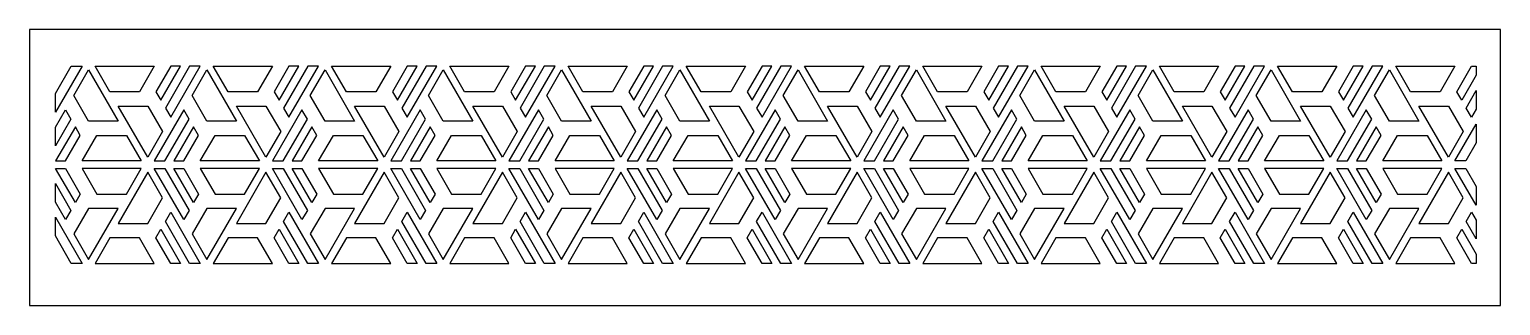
# Model space of a CAD drawing. Header units: millimetres. Extents: x 148 to 1052, y 65 to 235.
import ezdxf

# ---------------------------------------------------------------- set-up
doc = ezdxf.new("R2010")
doc.units = ezdxf.units.MM
doc.layers.get('0').update_dxf_attribs({"linetype": 'CONTINUOUS'})

msp = doc.modelspace()

# ---------------------------------------------------------------- linework, layer by layer
at = {"color": 7}
for points in [[(147.5, 65), (1052.5, 65), (1052.5, 235), (147.5, 235), (147.5, 65)], [(173.259782, 212.390599), (179.873067, 212.390599), (163.5, 184.031615), (163.5, 195.486161), (173.259782, 212.390599)], [(183.873067, 210.081198), (202.0596, 178.581198), (183.873067, 178.581198), (174.7798, 194.331198), (183.873067, 210.081198)], [(187.873067, 212.390599), (224.246134, 212.390599), (215.152867, 196.640599), (196.966334, 196.640599), (187.873067, 212.390599)], [(240.494845, 212.390599), (234.432667, 212.390599), (225.339401, 196.640599), (228.37049, 191.390599), (240.494845, 212.390599)], [(231.126025, 186.617872), (234.432667, 180.890599), (252.619201, 212.390599), (246.005916, 212.390599), (231.126025, 186.617872)], [(256.619201, 210.081198), (274.805734, 178.581198), (256.619201, 178.581198), (247.525934, 194.331198), (256.619201, 210.081198)], [(260.619201, 212.390599), (296.992268, 212.390599), (287.899001, 196.640599), (269.712468, 196.640599), (260.619201, 212.390599)], [(313.240979, 212.390599), (307.178801, 212.390599), (298.085535, 196.640599), (301.116623, 191.390599), (313.240979, 212.390599)], [(303.872159, 186.617872), (307.178801, 180.890599), (325.365335, 212.390599), (318.75205, 212.390599), (303.872159, 186.617872)], [(329.365335, 210.081198), (347.551868, 178.581198), (329.365335, 178.581198), (320.272068, 194.331198), (329.365335, 210.081198)], [(333.365335, 212.390599), (369.738402, 212.390599), (360.645135, 196.640599), (342.458602, 196.640599), (333.365335, 212.390599)], [(385.987113, 212.390599), (379.924935, 212.390599), (370.831668, 196.640599), (373.862757, 191.390599), (385.987113, 212.390599)], [(376.618293, 186.617872), (379.924935, 180.890599), (398.111469, 212.390599), (391.498184, 212.390599), (376.618293, 186.617872)], [(402.111469, 210.081198), (420.298002, 178.581198), (402.111469, 178.581198), (393.018202, 194.331198), (402.111469, 210.081198)], [(406.111469, 212.390599), (442.484536, 212.390599), (433.391269, 196.640599), (415.204735, 196.640599), (406.111469, 212.390599)], [(458.733247, 212.390599), (452.671069, 212.390599), (443.577802, 196.640599), (446.608891, 191.390599), (458.733247, 212.390599)], [(449.364427, 186.617872), (452.671069, 180.890599), (470.857603, 212.390599), (464.244318, 212.390599), (449.364427, 186.617872)], [(474.857603, 210.081198), (493.044136, 178.581198), (474.857603, 178.581198), (465.764336, 194.331198), (474.857603, 210.081198)], [(478.857603, 212.390599), (515.23067, 212.390599), (506.137403, 196.640599), (487.950869, 196.640599), (478.857603, 212.390599)], [(531.479381, 212.390599), (525.417203, 212.390599), (516.323936, 196.640599), (519.355025, 191.390599), (531.479381, 212.390599)], [(522.110561, 186.617872), (525.417203, 180.890599), (543.603737, 212.390599), (536.990452, 212.390599), (522.110561, 186.617872)], [(547.603737, 210.081198), (565.79027, 178.581198), (547.603737, 178.581198), (538.51047, 194.331198), (547.603737, 210.081198)], [(551.603737, 212.390599), (587.976804, 212.390599), (578.883537, 196.640599), (560.697003, 196.640599), (551.603737, 212.390599)], [(604.225515, 212.390599), (598.163337, 212.390599), (589.07007, 196.640599), (592.101159, 191.390599), (604.225515, 212.390599)], [(594.856695, 186.617872), (598.163337, 180.890599), (616.34987, 212.390599), (609.736586, 212.390599), (594.856695, 186.617872)], [(620.34987, 210.081198), (638.536404, 178.581198), (620.34987, 178.581198), (611.256604, 194.331198), (620.34987, 210.081198)], [(624.34987, 212.390599), (660.722937, 212.390599), (651.629671, 196.640599), (633.443137, 196.640599), (624.34987, 212.390599)], [(676.971649, 212.390599), (670.909471, 212.390599), (661.816204, 196.640599), (664.847293, 191.390599), (676.971649, 212.390599)], [(667.602828, 186.617872), (670.909471, 180.890599), (689.096004, 212.390599), (682.482719, 212.390599), (667.602828, 186.617872)], [(693.096004, 210.081198), (711.282538, 178.581198), (693.096004, 178.581198), (684.002738, 194.331198), (693.096004, 210.081198)], [(697.096004, 212.390599), (733.469071, 212.390599), (724.375805, 196.640599), (706.189271, 196.640599), (697.096004, 212.390599)], [(749.717783, 212.390599), (743.655605, 212.390599), (734.562338, 196.640599), (737.593427, 191.390599), (749.717783, 212.390599)], [(740.348962, 186.617872), (743.655605, 180.890599), (761.842138, 212.390599), (755.228853, 212.390599), (740.348962, 186.617872)], [(765.842138, 210.081198), (784.028672, 178.581198), (765.842138, 178.581198), (756.748872, 194.331198), (765.842138, 210.081198)], [(769.842138, 212.390599), (806.215205, 212.390599), (797.121939, 196.640599), (778.935405, 196.640599), (769.842138, 212.390599)], [(822.463917, 212.390599), (816.401739, 212.390599), (807.308472, 196.640599), (810.339561, 191.390599), (822.463917, 212.390599)], [(813.095096, 186.617872), (816.401739, 180.890599), (834.588272, 212.390599), (827.974987, 212.390599), (813.095096, 186.617872)], [(838.588272, 210.081198), (856.774806, 178.581198), (838.588272, 178.581198), (829.495005, 194.331198), (838.588272, 210.081198)], [(842.588272, 212.390599), (878.961339, 212.390599), (869.868072, 196.640599), (851.681539, 196.640599), (842.588272, 212.390599)], [(895.21005, 212.390599), (889.147873, 212.390599), (880.054606, 196.640599), (883.085695, 191.390599), (895.21005, 212.390599)], [(885.84123, 186.617872), (889.147873, 180.890599), (907.334406, 212.390599), (900.721121, 212.390599), (885.84123, 186.617872)], [(911.334406, 210.081198), (929.52094, 178.581198), (911.334406, 178.581198), (902.241139, 194.331198), (911.334406, 210.081198)], [(915.334406, 212.390599), (951.707473, 212.390599), (942.614206, 196.640599), (924.427673, 196.640599), (915.334406, 212.390599)], [(967.956184, 212.390599), (961.894007, 212.390599), (952.80074, 196.640599), (955.831829, 191.390599), (967.956184, 212.390599)], [(958.587364, 186.617872), (961.894007, 180.890599), (980.08054, 212.390599), (973.467255, 212.390599), (958.587364, 186.617872)], [(984.08054, 210.081198), (1002.267074, 178.581198), (984.08054, 178.581198), (974.987273, 194.331198), (984.08054, 210.081198)], [(988.08054, 212.390599), (1024.453607, 212.390599), (1015.36034, 196.640599), (997.173807, 196.640599), (988.08054, 212.390599)], [(1028.577963, 191.390599), (1025.546874, 196.640599), (1034.64014, 212.390599), (1037.5, 212.390599), (1037.5, 206.844021), (1028.577963, 191.390599)], [(1034.64014, 180.890599), (1031.333498, 186.617872), (1037.5, 197.298566), (1037.5, 185.844021), (1034.64014, 180.890599)], [(169.686533, 185.509401), (172.993176, 179.782128), (163.5, 163.339465), (163.5, 174.794011), (169.686533, 185.509401)], [(220.246134, 156.318802), (202.0596, 187.818802), (220.246134, 187.818802), (229.339401, 172.068802), (220.246134, 156.318802)], [(245.73931, 179.782128), (242.432667, 185.509401), (224.246134, 154.009401), (230.859419, 154.009401), (245.73931, 179.782128)], [(292.992268, 156.318802), (274.805734, 187.818802), (292.992268, 187.818802), (302.085535, 172.068802), (292.992268, 156.318802)], [(318.485444, 179.782128), (315.178801, 185.509401), (296.992268, 154.009401), (303.605553, 154.009401), (318.485444, 179.782128)], [(365.738402, 156.318802), (347.551868, 187.818802), (365.738402, 187.818802), (374.831668, 172.068802), (365.738402, 156.318802)], [(391.231578, 179.782128), (387.924935, 185.509401), (369.738402, 154.009401), (376.351687, 154.009401), (391.231578, 179.782128)], [(438.484536, 156.318802), (420.298002, 187.818802), (438.484536, 187.818802), (447.577802, 172.068802), (438.484536, 156.318802)], [(463.977712, 179.782128), (460.671069, 185.509401), (442.484536, 154.009401), (449.097821, 154.009401), (463.977712, 179.782128)], [(511.23067, 156.318802), (493.044136, 187.818802), (511.23067, 187.818802), (520.323936, 172.068802), (511.23067, 156.318802)], [(536.723846, 179.782128), (533.417203, 185.509401), (515.23067, 154.009401), (521.843954, 154.009401), (536.723846, 179.782128)], [(583.976804, 156.318802), (565.79027, 187.818802), (583.976804, 187.818802), (593.07007, 172.068802), (583.976804, 156.318802)], [(609.469979, 179.782128), (606.163337, 185.509401), (587.976804, 154.009401), (594.590088, 154.009401), (609.469979, 179.782128)], [(656.722937, 156.318802), (638.536404, 187.818802), (656.722937, 187.818802), (665.816204, 172.068802), (656.722937, 156.318802)], [(682.216113, 179.782128), (678.909471, 185.509401), (660.722937, 154.009401), (667.336222, 154.009401), (682.216113, 179.782128)], [(729.469071, 156.318802), (711.282538, 187.818802), (729.469071, 187.818802), (738.562338, 172.068802), (729.469071, 156.318802)], [(754.962247, 179.782128), (751.655605, 185.509401), (733.469071, 154.009401), (740.082356, 154.009401), (754.962247, 179.782128)], [(802.215205, 156.318802), (784.028672, 187.818802), (802.215205, 187.818802), (811.308472, 172.068802), (802.215205, 156.318802)], [(827.708381, 179.782128), (824.401739, 185.509401), (806.215205, 154.009401), (812.82849, 154.009401), (827.708381, 179.782128)], [(874.961339, 156.318802), (856.774806, 187.818802), (874.961339, 187.818802), (884.054606, 172.068802), (874.961339, 156.318802)], [(900.454515, 179.782128), (897.147873, 185.509401), (878.961339, 154.009401), (885.574624, 154.009401), (900.454515, 179.782128)], [(947.707473, 156.318802), (929.52094, 187.818802), (947.707473, 187.818802), (956.80074, 172.068802), (947.707473, 156.318802)], [(973.200649, 179.782128), (969.894007, 185.509401), (951.707473, 154.009401), (958.320758, 154.009401), (973.200649, 179.782128)], [(1020.453607, 156.318802), (1002.267074, 187.818802), (1020.453607, 187.818802), (1029.546874, 172.068802), (1020.453607, 156.318802)], [(163.624356, 154.009401), (169.686533, 154.009401), (178.7798, 169.759401), (175.748711, 175.009401), (163.624356, 154.009401)], [(236.37049, 154.009401), (242.432667, 154.009401), (251.525934, 169.759401), (248.494845, 175.009401), (236.37049, 154.009401)], [(309.116623, 154.009401), (315.178801, 154.009401), (324.272068, 169.759401), (321.240979, 175.009401), (309.116623, 154.009401)], [(381.862757, 154.009401), (387.924935, 154.009401), (397.018202, 169.759401), (393.987113, 175.009401), (381.862757, 154.009401)], [(454.608891, 154.009401), (460.671069, 154.009401), (469.764336, 169.759401), (466.733247, 175.009401), (454.608891, 154.009401)], [(527.355025, 154.009401), (533.417203, 154.009401), (542.51047, 169.759401), (539.479381, 175.009401), (527.355025, 154.009401)], [(600.101159, 154.009401), (606.163337, 154.009401), (615.256604, 169.759401), (612.225515, 175.009401), (600.101159, 154.009401)], [(672.847293, 154.009401), (678.909471, 154.009401), (688.002738, 169.759401), (684.971649, 175.009401), (672.847293, 154.009401)], [(745.593427, 154.009401), (751.655605, 154.009401), (760.748872, 169.759401), (757.717783, 175.009401), (745.593427, 154.009401)], [(818.339561, 154.009401), (824.401739, 154.009401), (833.495005, 169.759401), (830.463917, 175.009401), (818.339561, 154.009401)], [(891.085695, 154.009401), (897.147873, 154.009401), (906.241139, 169.759401), (903.21005, 175.009401), (891.085695, 154.009401)], [(963.831829, 154.009401), (969.894007, 154.009401), (978.987273, 169.759401), (975.956184, 175.009401), (963.831829, 154.009401)], [(1031.066892, 154.009401), (1024.453607, 154.009401), (1037.5, 176.606417), (1037.5, 165.151871), (1031.066892, 154.009401)], [(216.246134, 154.009401), (179.873067, 154.009401), (188.966334, 169.759401), (207.152867, 169.759401), (216.246134, 154.009401)], [(288.992268, 154.009401), (252.619201, 154.009401), (261.712468, 169.759401), (279.899001, 169.759401), (288.992268, 154.009401)], [(361.738402, 154.009401), (325.365335, 154.009401), (334.458602, 169.759401), (352.645135, 169.759401), (361.738402, 154.009401)], [(434.484536, 154.009401), (398.111469, 154.009401), (407.204735, 169.759401), (425.391269, 169.759401), (434.484536, 154.009401)], [(507.23067, 154.009401), (470.857603, 154.009401), (479.950869, 169.759401), (498.137403, 169.759401), (507.23067, 154.009401)], [(579.976804, 154.009401), (543.603737, 154.009401), (552.697003, 169.759401), (570.883537, 169.759401), (579.976804, 154.009401)], [(652.722937, 154.009401), (616.34987, 154.009401), (625.443137, 169.759401), (643.629671, 169.759401), (652.722937, 154.009401)], [(725.469071, 154.009401), (689.096004, 154.009401), (698.189271, 169.759401), (716.375805, 169.759401), (725.469071, 154.009401)], [(798.215205, 154.009401), (761.842138, 154.009401), (770.935405, 169.759401), (789.121939, 169.759401), (798.215205, 154.009401)], [(870.961339, 154.009401), (834.588272, 154.009401), (843.681539, 169.759401), (861.868072, 169.759401), (870.961339, 154.009401)], [(943.707473, 154.009401), (907.334406, 154.009401), (916.427673, 169.759401), (934.614206, 169.759401), (943.707473, 154.009401)], [(1016.453607, 154.009401), (980.08054, 154.009401), (989.173807, 169.759401), (1007.36034, 169.759401), (1016.453607, 154.009401)], [(163.624356, 149.390599), (169.686533, 149.390599), (178.7798, 133.640599), (175.748711, 128.390599), (163.624356, 149.390599)], [(216.246134, 149.390599), (179.873067, 149.390599), (188.966334, 133.640599), (207.152867, 133.640599), (216.246134, 149.390599)], [(220.246134, 147.081198), (202.0596, 115.581198), (220.246134, 115.581198), (229.339401, 131.331198), (220.246134, 147.081198)], [(245.73931, 123.617872), (242.432667, 117.890599), (224.246134, 149.390599), (230.859419, 149.390599), (245.73931, 123.617872)], [(236.37049, 149.390599), (242.432667, 149.390599), (251.525934, 133.640599), (248.494845, 128.390599), (236.37049, 149.390599)], [(288.992268, 149.390599), (252.619201, 149.390599), (261.712468, 133.640599), (279.899001, 133.640599), (288.992268, 149.390599)], [(292.992268, 147.081198), (274.805734, 115.581198), (292.992268, 115.581198), (302.085535, 131.331198), (292.992268, 147.081198)], [(318.485444, 123.617872), (315.178801, 117.890599), (296.992268, 149.390599), (303.605553, 149.390599), (318.485444, 123.617872)], [(309.116623, 149.390599), (315.178801, 149.390599), (324.272068, 133.640599), (321.240979, 128.390599), (309.116623, 149.390599)], [(361.738402, 149.390599), (325.365335, 149.390599), (334.458602, 133.640599), (352.645135, 133.640599), (361.738402, 149.390599)], [(365.738402, 147.081198), (347.551868, 115.581198), (365.738402, 115.581198), (374.831668, 131.331198), (365.738402, 147.081198)], [(391.231578, 123.617872), (387.924935, 117.890599), (369.738402, 149.390599), (376.351687, 149.390599), (391.231578, 123.617872)], [(381.862757, 149.390599), (387.924935, 149.390599), (397.018202, 133.640599), (393.987113, 128.390599), (381.862757, 149.390599)], [(434.484536, 149.390599), (398.111469, 149.390599), (407.204735, 133.640599), (425.391269, 133.640599), (434.484536, 149.390599)], [(438.484536, 147.081198), (420.298002, 115.581198), (438.484536, 115.581198), (447.577802, 131.331198), (438.484536, 147.081198)], [(463.977712, 123.617872), (460.671069, 117.890599), (442.484536, 149.390599), (449.097821, 149.390599), (463.977712, 123.617872)], [(454.608891, 149.390599), (460.671069, 149.390599), (469.764336, 133.640599), (466.733247, 128.390599), (454.608891, 149.390599)], [(507.23067, 149.390599), (470.857603, 149.390599), (479.950869, 133.640599), (498.137403, 133.640599), (507.23067, 149.390599)], [(511.23067, 147.081198), (493.044136, 115.581198), (511.23067, 115.581198), (520.323936, 131.331198), (511.23067, 147.081198)], [(536.723846, 123.617872), (533.417203, 117.890599), (515.23067, 149.390599), (521.843954, 149.390599), (536.723846, 123.617872)], [(527.355025, 149.390599), (533.417203, 149.390599), (542.51047, 133.640599), (539.479381, 128.390599), (527.355025, 149.390599)], [(579.976804, 149.390599), (543.603737, 149.390599), (552.697003, 133.640599), (570.883537, 133.640599), (579.976804, 149.390599)], [(583.976804, 147.081198), (565.79027, 115.581198), (583.976804, 115.581198), (593.07007, 131.331198), (583.976804, 147.081198)], [(609.469979, 123.617872), (606.163337, 117.890599), (587.976804, 149.390599), (594.590088, 149.390599), (609.469979, 123.617872)], [(600.101159, 149.390599), (606.163337, 149.390599), (615.256604, 133.640599), (612.225515, 128.390599), (600.101159, 149.390599)], [(652.722937, 149.390599), (616.34987, 149.390599), (625.443137, 133.640599), (643.629671, 133.640599), (652.722937, 149.390599)], [(656.722937, 147.081198), (638.536404, 115.581198), (656.722937, 115.581198), (665.816204, 131.331198), (656.722937, 147.081198)], [(682.216113, 123.617872), (678.909471, 117.890599), (660.722937, 149.390599), (667.336222, 149.390599), (682.216113, 123.617872)], [(672.847293, 149.390599), (678.909471, 149.390599), (688.002738, 133.640599), (684.971649, 128.390599), (672.847293, 149.390599)], [(725.469071, 149.390599), (689.096004, 149.390599), (698.189271, 133.640599), (716.375805, 133.640599), (725.469071, 149.390599)], [(729.469071, 147.081198), (711.282538, 115.581198), (729.469071, 115.581198), (738.562338, 131.331198), (729.469071, 147.081198)], [(754.962247, 123.617872), (751.655605, 117.890599), (733.469071, 149.390599), (740.082356, 149.390599), (754.962247, 123.617872)], [(745.593427, 149.390599), (751.655605, 149.390599), (760.748872, 133.640599), (757.717783, 128.390599), (745.593427, 149.390599)], [(798.215205, 149.390599), (761.842138, 149.390599), (770.935405, 133.640599), (789.121939, 133.640599), (798.215205, 149.390599)], [(802.215205, 147.081198), (784.028672, 115.581198), (802.215205, 115.581198), (811.308472, 131.331198), (802.215205, 147.081198)], [(827.708381, 123.617872), (824.401739, 117.890599), (806.215205, 149.390599), (812.82849, 149.390599), (827.708381, 123.617872)], [(818.339561, 149.390599), (824.401739, 149.390599), (833.495005, 133.640599), (830.463917, 128.390599), (818.339561, 149.390599)], [(870.961339, 149.390599), (834.588272, 149.390599), (843.681539, 133.640599), (861.868072, 133.640599), (870.961339, 149.390599)], [(874.961339, 147.081198), (856.774806, 115.581198), (874.961339, 115.581198), (884.054606, 131.331198), (874.961339, 147.081198)], [(900.454515, 123.617872), (897.147873, 117.890599), (878.961339, 149.390599), (885.574624, 149.390599), (900.454515, 123.617872)], [(891.085695, 149.390599), (897.147873, 149.390599), (906.241139, 133.640599), (903.21005, 128.390599), (891.085695, 149.390599)], [(943.707473, 149.390599), (907.334406, 149.390599), (916.427673, 133.640599), (934.614206, 133.640599), (943.707473, 149.390599)], [(947.707473, 147.081198), (929.52094, 115.581198), (947.707473, 115.581198), (956.80074, 131.331198), (947.707473, 147.081198)], [(973.200649, 123.617872), (969.894007, 117.890599), (951.707473, 149.390599), (958.320758, 149.390599), (973.200649, 123.617872)], [(963.831829, 149.390599), (969.894007, 149.390599), (978.987273, 133.640599), (975.956184, 128.390599), (963.831829, 149.390599)], [(1016.453607, 149.390599), (980.08054, 149.390599), (989.173807, 133.640599), (1007.36034, 133.640599), (1016.453607, 149.390599)], [(1020.453607, 147.081198), (1002.267074, 115.581198), (1020.453607, 115.581198), (1029.546874, 131.331198), (1020.453607, 147.081198)], [(1024.453607, 149.390599), (1031.066892, 149.390599), (1037.5, 138.248129), (1037.5, 126.793583), (1024.453607, 149.390599)], [(169.686533, 117.890599), (163.5, 128.605989), (163.5, 140.060535), (172.993176, 123.617872), (169.686533, 117.890599)], [(179.873067, 91.009401), (173.259782, 91.009401), (163.5, 107.913839), (163.5, 119.368385), (179.873067, 91.009401)], [(183.873067, 93.318802), (202.0596, 124.818802), (183.873067, 124.818802), (174.7798, 109.068802), (183.873067, 93.318802)], [(231.126025, 116.782128), (234.432667, 122.509401), (252.619201, 91.009401), (246.005916, 91.009401), (231.126025, 116.782128)], [(256.619201, 93.318802), (274.805734, 124.818802), (256.619201, 124.818802), (247.525934, 109.068802), (256.619201, 93.318802)], [(303.872159, 116.782128), (307.178801, 122.509401), (325.365335, 91.009401), (318.75205, 91.009401), (303.872159, 116.782128)], [(329.365335, 93.318802), (347.551868, 124.818802), (329.365335, 124.818802), (320.272068, 109.068802), (329.365335, 93.318802)], [(376.618293, 116.782128), (379.924935, 122.509401), (398.111469, 91.009401), (391.498184, 91.009401), (376.618293, 116.782128)], [(402.111469, 93.318802), (420.298002, 124.818802), (402.111469, 124.818802), (393.018202, 109.068802), (402.111469, 93.318802)], [(449.364427, 116.782128), (452.671069, 122.509401), (470.857603, 91.009401), (464.244318, 91.009401), (449.364427, 116.782128)], [(474.857603, 93.318802), (493.044136, 124.818802), (474.857603, 124.818802), (465.764336, 109.068802), (474.857603, 93.318802)], [(522.110561, 116.782128), (525.417203, 122.509401), (543.603737, 91.009401), (536.990452, 91.009401), (522.110561, 116.782128)], [(547.603737, 93.318802), (565.79027, 124.818802), (547.603737, 124.818802), (538.51047, 109.068802), (547.603737, 93.318802)], [(594.856695, 116.782128), (598.163337, 122.509401), (616.34987, 91.009401), (609.736586, 91.009401), (594.856695, 116.782128)], [(620.34987, 93.318802), (638.536404, 124.818802), (620.34987, 124.818802), (611.256604, 109.068802), (620.34987, 93.318802)], [(667.602828, 116.782128), (670.909471, 122.509401), (689.096004, 91.009401), (682.482719, 91.009401), (667.602828, 116.782128)], [(693.096004, 93.318802), (711.282538, 124.818802), (693.096004, 124.818802), (684.002738, 109.068802), (693.096004, 93.318802)], [(740.348962, 116.782128), (743.655605, 122.509401), (761.842138, 91.009401), (755.228853, 91.009401), (740.348962, 116.782128)], [(765.842138, 93.318802), (784.028672, 124.818802), (765.842138, 124.818802), (756.748872, 109.068802), (765.842138, 93.318802)], [(813.095096, 116.782128), (816.401739, 122.509401), (834.588272, 91.009401), (827.974987, 91.009401), (813.095096, 116.782128)], [(838.588272, 93.318802), (856.774806, 124.818802), (838.588272, 124.818802), (829.495005, 109.068802), (838.588272, 93.318802)], [(885.84123, 116.782128), (889.147873, 122.509401), (907.334406, 91.009401), (900.721121, 91.009401), (885.84123, 116.782128)], [(911.334406, 93.318802), (929.52094, 124.818802), (911.334406, 124.818802), (902.241139, 109.068802), (911.334406, 93.318802)], [(958.587364, 116.782128), (961.894007, 122.509401), (980.08054, 91.009401), (973.467255, 91.009401), (958.587364, 116.782128)], [(984.08054, 93.318802), (1002.267074, 124.818802), (984.08054, 124.818802), (974.987273, 109.068802), (984.08054, 93.318802)], [(1034.64014, 122.509401), (1037.5, 117.555979), (1037.5, 106.101434), (1031.333498, 116.782128), (1034.64014, 122.509401)], [(240.494845, 91.009401), (234.432667, 91.009401), (225.339401, 106.759401), (228.37049, 112.009401), (240.494845, 91.009401)], [(313.240979, 91.009401), (307.178801, 91.009401), (298.085535, 106.759401), (301.116623, 112.009401), (313.240979, 91.009401)], [(385.987113, 91.009401), (379.924935, 91.009401), (370.831668, 106.759401), (373.862757, 112.009401), (385.987113, 91.009401)], [(458.733247, 91.009401), (452.671069, 91.009401), (443.577802, 106.759401), (446.608891, 112.009401), (458.733247, 91.009401)], [(531.479381, 91.009401), (525.417203, 91.009401), (516.323936, 106.759401), (519.355025, 112.009401), (531.479381, 91.009401)], [(604.225515, 91.009401), (598.163337, 91.009401), (589.07007, 106.759401), (592.101159, 112.009401), (604.225515, 91.009401)], [(676.971649, 91.009401), (670.909471, 91.009401), (661.816204, 106.759401), (664.847293, 112.009401), (676.971649, 91.009401)], [(749.717783, 91.009401), (743.655605, 91.009401), (734.562338, 106.759401), (737.593427, 112.009401), (749.717783, 91.009401)], [(822.463917, 91.009401), (816.401739, 91.009401), (807.308472, 106.759401), (810.339561, 112.009401), (822.463917, 91.009401)], [(895.21005, 91.009401), (889.147873, 91.009401), (880.054606, 106.759401), (883.085695, 112.009401), (895.21005, 91.009401)], [(967.956184, 91.009401), (961.894007, 91.009401), (952.80074, 106.759401), (955.831829, 112.009401), (967.956184, 91.009401)], [(1034.64014, 91.009401), (1025.546874, 106.759401), (1028.577963, 112.009401), (1037.5, 96.555979), (1037.5, 91.009401), (1034.64014, 91.009401)], [(187.873067, 91.009401), (224.246134, 91.009401), (215.152867, 106.759401), (196.966334, 106.759401), (187.873067, 91.009401)], [(260.619201, 91.009401), (296.992268, 91.009401), (287.899001, 106.759401), (269.712468, 106.759401), (260.619201, 91.009401)], [(333.365335, 91.009401), (369.738402, 91.009401), (360.645135, 106.759401), (342.458602, 106.759401), (333.365335, 91.009401)], [(406.111469, 91.009401), (442.484536, 91.009401), (433.391269, 106.759401), (415.204735, 106.759401), (406.111469, 91.009401)], [(478.857603, 91.009401), (515.23067, 91.009401), (506.137403, 106.759401), (487.950869, 106.759401), (478.857603, 91.009401)], [(551.603737, 91.009401), (587.976804, 91.009401), (578.883537, 106.759401), (560.697003, 106.759401), (551.603737, 91.009401)], [(624.34987, 91.009401), (660.722937, 91.009401), (651.629671, 106.759401), (633.443137, 106.759401), (624.34987, 91.009401)], [(697.096004, 91.009401), (733.469071, 91.009401), (724.375805, 106.759401), (706.189271, 106.759401), (697.096004, 91.009401)], [(769.842138, 91.009401), (806.215205, 91.009401), (797.121939, 106.759401), (778.935405, 106.759401), (769.842138, 91.009401)], [(842.588272, 91.009401), (878.961339, 91.009401), (869.868072, 106.759401), (851.681539, 106.759401), (842.588272, 91.009401)], [(915.334406, 91.009401), (951.707473, 91.009401), (942.614206, 106.759401), (924.427673, 106.759401), (915.334406, 91.009401)], [(988.08054, 91.009401), (1024.453607, 91.009401), (1015.36034, 106.759401), (997.173807, 106.759401), (988.08054, 91.009401)]]:
    msp.add_lwpolyline(points, close=True, dxfattribs=at)

doc.saveas('drawing.dxf')
